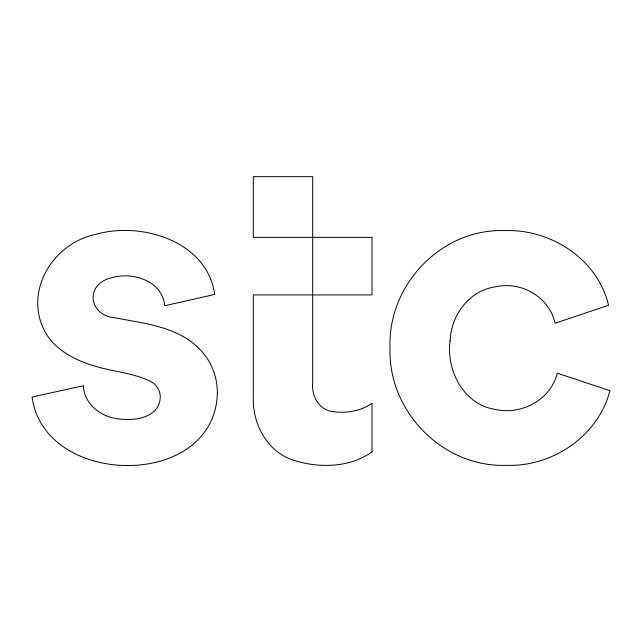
<?xml version="1.0" encoding="UTF-8"?>
<svg xmlns="http://www.w3.org/2000/svg" width="642" height="642" viewBox="0 0 642 642"><rect width="100%" height="100%" fill="white"/><g stroke="black" fill="none" stroke-linecap="round" stroke-linejoin="round"><path stroke-width="0.96" d="M450.114 340.621C446.102 370.458 463.532 404.532 495.231 409.403C521.32 415.438 550.764 399.854 557.288 373.163L609.9 390.697C598.296 435.942 552.553 467.007 506.482 465.338C442.811 467.625 387.848 411.321 390.023 347.98C387.567 285.112 441.134 228.408 504.676 230.622C550.884 228.841 597.686 259.24 608.552 305.263L555.041 323.247C549.183 296.62 520.79 280.763 494.854 286.934C469.069 290.802 451.045 315.374 450.114 340.621M217.357 392.944C214.918 490.207 44.146 487.952 32.1 396.989L83.364 385.746C83.95 403.304 99.911 416.201 116.379 418.576C132.701 421.529 159.32 418.56 160.251 397.446C160.46 390.817 156.584 384.678 150.854 381.5C133.071 372.705 112.583 371.774 93.82 365.763C75.828 360.403 57.788 351.222 47.051 335.26C21.659 294.373 51.504 243.19 96.356 234.226C141.97 221.225 207.623 241.649 214.661 294.469L164.745 305.712C162.257 280.923 133.022 271.55 111.957 277.649C84.431 283.812 88.331 315.599 115.279 317.854C144.265 323.472 177.449 326.505 199.365 348.879C211.001 360.379 217.453 376.629 217.357 392.944M372.031 451.848C349.866 467.809 319.283 468.299 293.964 460.394C267.249 452.088 252.242 423.856 253.325 396.989L253.325 294.919L372.031 294.919L372.031 237.363L253.325 237.363L253.325 176.662L312.678 176.662L312.678 382.6C311.145 396.62 319.788 411.345 334.98 411.851C347.812 413.328 361.326 410.719 372.031 403.288L372.031 451.848"/></g></svg>
